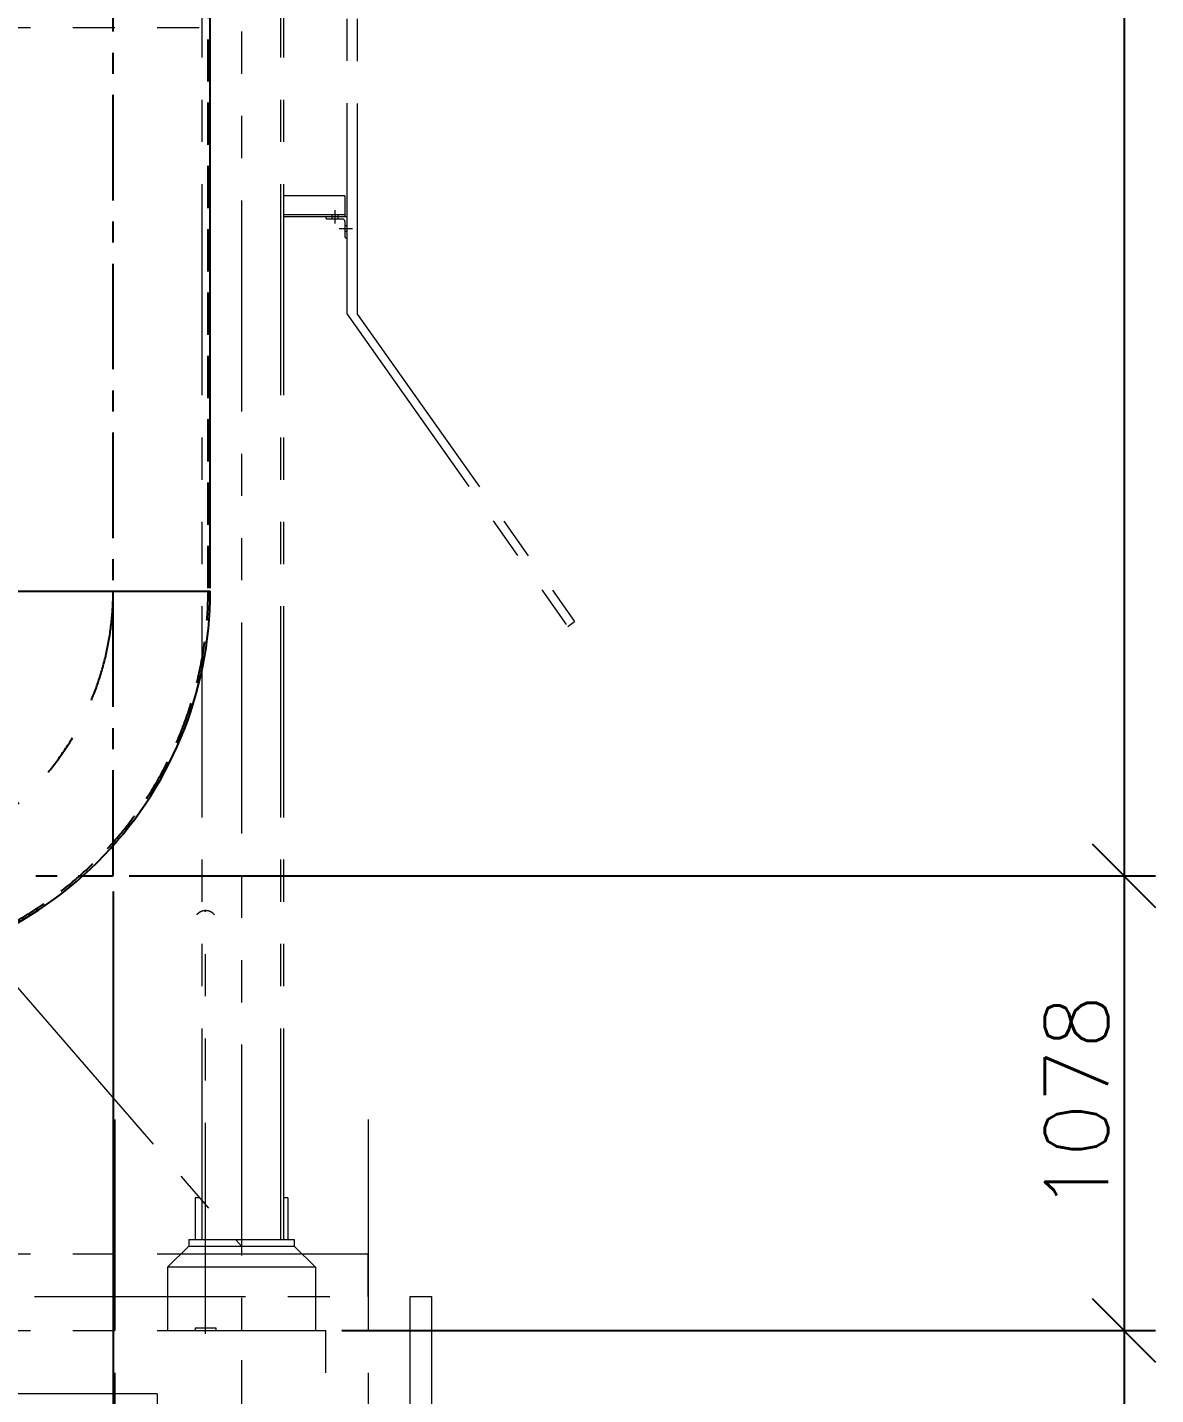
# Model space of a CAD drawing. Header units: inches. Extents: x 0 to 157513, y -28488 to 35640.
# Drawn here: x 35422 to 38095, y 22242 to 25481 of the extents above; entities that cross this region are included whole.
import ezdxf

# ---------------------------------------------------------------- set-up
doc = ezdxf.new("R2010")
doc.units = ezdxf.units.IN
doc.header["$LTSCALE"] = 400
doc.header["$MEASUREMENT"] = 0
for name, pattern in [('CENTER', [2, 1.25, -0.25, 0.25, -0.25]), ('DASHED2', [0.375, 0.25, -0.125]), ('HIDDEN2', [4.7625, 3.175, -1.5875]), ('PHANTOM', [2.5, 1.25, -0.25, 0.25, -0.25, 0.25, -0.25])]:
    doc.linetypes.add(name, pattern=pattern)
doc.layers.add('BF STR', color=8, linetype='PHANTOM', lineweight=5)
doc.layers.add('cen', color=1, linetype='CENTER')
doc.layers.add('hid', color=3, linetype='HIDDEN2')
doc.styles.add('ROMANS', font='romans')
doc.dimstyles.new('SAM2 60 SC', dxfattribs={"dimscale": 60, "dimtxt": 2.5, "dimasz": 2.5, "dimexe": 1.25, "dimexo": 0.625, "dimtad": 1, "dimtoh": 1, "dimdec": 0, "dimdsep": 46, "dimtxsty": 'ROMANS', "dimblk": 'OBLIQUE', "dimcen": 2.5, "dimclrd": 1, "dimclre": 1, "dimclrt": 256, "dimadec": 0, "dimazin": 2, "dimtfac": 1, "dimtdec": 0, "dimtofl": 0, "dimtmove": 0, "dimatfit": 3, "dimfxl": 1, "dimtolj": 1, "dimtzin": 0, "dimarcsym": 1})

# ---------------------------------------------------------------- blocks, each defined once
blk = doc.blocks.new('611bf4 strgaele')
at = {"layer": 'BF STR'}
for p, q in [((-267149.8, 38806.2), (-267149.8, 45093.8, 139.3)), ((-267124.8, 38805.5), (-267124.8, 45093.8, 139.3)), ((-267492.8, 36614.1), (-267492.8, 45065.7, 139.3)), ((-267399.8, 45075.7, 139.3), (-267399.8, 36398.2)), ((-267306.8, 36614.1), (-267306.8, 45065.7, 139.3)), ((-267299.8, 36614.1), (-267299.8, 45065.7, 139.3)), ((-272399.8, 39485.7), (-267399.8, 39485.7)), ((-269899.8, 39485.7), (-267399.8, 36598.1)), ((-267154.8, 39086.7), (-267299.8, 39086.7)), ((-267154.8, 39086.7), (-267299.8, 39086.7)), ((-267154.8, 39086.7), (-267154.8, 39036.7)), ((-267154.8, 39086.7), (-267154.8, 39036.7)), ((-267154.8, 39041.7), (-267299.8, 39041.7)), ((-267154.8, 39041.7), (-267299.8, 39041.7)), ((-267154.8, 39036.7), (-267299.8, 39036.7)), ((-267154.8, 39036.7), (-267299.8, 39036.7)), ((-267149.8, 39036.7), (-267199.8, 39036.7)), ((-267199.8, 39036.7), (-267199.8, 39034.7)), ((-267149.8, 39036.7), (-267199.8, 39036.7)), ((-267199.8, 39036.7), (-267199.8, 39034.7)), ((-267184.8, 39031.7), (-267184.8, 39041.7)), ((-267184.8, 39031.7), (-267184.8, 39041.7)), ((-267177.8, 39020.7), (-267177.8, 39052.6)), ((-267177.8, 39020.7), (-267177.8, 39052.6)), ((-267170.8, 39031.7), (-267170.8, 39041.7)), ((-267170.8, 39031.7), (-267170.8, 39041.7)), ((-267149.8, 38986.7), (-267149.8, 39036.7)), ((-267149.8, 38986.7), (-267149.8, 39036.7)), ((-267196.8, 39031.7), (-267160.8, 39031.7)), ((-267196.8, 39031.7), (-267160.8, 39031.7)), ((-267136.9, 39008.7), (-267168, 39008.7)), ((-267136.9, 39008.7), (-267168, 39008.7)), ((-267154.8, 39025.7), (-267154.8, 38989.7)), ((-267154.8, 39025.7), (-267154.8, 38989.7)), ((-267149.8, 39015.7), (-267154.8, 39015.7)), ((-267149.8, 39015.7), (-267154.8, 39015.7)), ((-267149.8, 39001.7), (-267154.8, 39001.7)), ((-267149.8, 39001.7), (-267154.8, 39001.7)), ((-267151.8, 38986.7), (-267149.8, 38986.7)), ((-267151.8, 38986.7), (-267149.8, 38986.7)), ((-267149.8, 38806.2), (-266626.7, 38066.3)), ((-267124.8, 38805.5), (-266610.4, 38077.8)), ((-266626.7, 38066.3), (-266610.4, 38077.8)), ((-267484.8, 36390.3, 0), (-267484.8, 37393.2, 0)), ((-267699.8, 36898.1, -169.4), (-267699.8, 29112.5, -169.4)), ((-267099.8, 36898.1, -169.4), (-267099.8, 29112.5, -169.4)), ((-267509.8, 36712.9), (-267509.8, 36614.1)), ((-267499.8, 36712.9), (-267509.8, 36712.9)), ((-267289.8, 36712.9), (-267299.8, 36712.9)), ((-267289.8, 36712.9), (-267289.8, 36614.1)), ((-267524.8, 36614.1), (-267274.8, 36614.1)), ((-267524.8, 36614.1), (-267524.8, 36598.1)), ((-267274.8, 36614.1), (-267274.8, 36598.1)), ((-267099.8, 36579.1, 0.1), (-268890.2, 36579.1, 0.1)), ((-267524.8, 36598.1), (-267574.8, 36548.1)), ((-267524.8, 36598.1), (-267274.8, 36598.1)), ((-267274.8, 36598.1), (-267224.8, 36548.1)), ((-267099.8, 36479.2, 0.1), (-267099.8, 36579.1, 0.1)), ((-267224.8, 36548.1), (-267574.8, 36548.1)), ((-267574.8, 36548.1), (-267574.8, 36398.1)), ((-267224.8, 36548.1), (-267224.8, 36398.1)), ((-268890.2, 36479.2, 0.1), (-267099.8, 36479.2, 0.1)), ((-266999.8, 35030.5, -76), (-266999.8, 36479.2, 178.1)), ((-266999.8, 36479.2, 178.1), (-266949.8, 36479.2, 178.1)), ((-266949.8, 36479.2, 178.1), (-266949.8, 35041.6, -76.9)), ((-272599.8, 36398.1), (-267199.8, 36398.1)), ((-267574.8, 36398.1), (-267224.8, 36398.1)), ((-267509.8, 36404.1, 0), (-267509.8, 36398.1, 0)), ((-267459.8, 36404.1, 0), (-267509.8, 36404.1, 0)), ((-267509.8, 36398.1, 0), (-267459.8, 36398.1, 0)), ((-267459.8, 36398.1, 0), (-267459.8, 36404.1, 0)), ((-267199.8, 35698.1), (-267199.8, 36398.1)), ((-267399.8, 36328.1), (-267399.8, 29112.5)), ((-267599.8, 36248.1, -1749.7), (-272199.8, 36248.1, -1749.7)), ((-267599.8, 36248.1), (-267599.8, 35698.1))]:
    blk.add_line(p, q, dxfattribs=at)
for centre, radius, start, end in [((-267196.8, 39034.7), 3, 180, 270), ((-267196.8, 39034.7), 3, 180, 270), ((-267160.8, 39025.7), 6, 0, 90), ((-267160.8, 39025.7), 6, 0, 90), ((-267151.8, 38989.7), 3, 180, 270), ((-267151.8, 38989.7), 3, 180, 270), ((-267484.8, 37366.2, 0), 27, 38.9888, 141.0076), ((-267484.8, 37366.1, 0), 27, 38.9888, 141.0076)]:
    blk.add_arc(centre, radius, start, end, dxfattribs=at)
blk = doc.blocks.new('_OBLIQUE')
at = {"color": 0, "linetype": 'ByBlock'}
blk.add_line((-0.5, -0.5), (0.5, 0.5), dxfattribs=at)
blk = doc.blocks.new('*D331')
at = {"color": 1, "lineweight": -2}
for p, q in [((35662.4, 28080), (38094.9, 28080)), ((38019.9, 28080), (38019.9, 23471.4)), ((35662.4, 23471.4), (38094.9, 23471.4))]:
    blk.add_line(p, q, dxfattribs=at)
at = {"layer": 'Defpoints', "color": 0}
for p in [(35624.9, 28080, 392.1), (35624.9, 23471.4, 385.1), (38019.9, 23471.4)]:
    blk.add_point(p, dxfattribs=at)
at = {"color": 1, "lineweight": -2, "xscale": 150, "yscale": 150, "zscale": 150}
for p, rotation in [((38019.9, 28080), 90), ((38019.9, 23471.4), 270)]:
    blk.add_blockref('_OBLIQUE', p, dxfattribs=dict(at, rotation=rotation))
at = {"insert": (37907.4, 25775.7), "char_height": 150, "attachment_point": 5, "rotation": 90, "style": 'ROMANS'}
blk.add_mtext('\\A1;4609', dxfattribs=at)
blk = doc.blocks.new('*D332')
at = {"color": 1, "lineweight": -2}
for p, q in [((35662.4, 23471.4), (38094.9, 23471.4)), ((38019.9, 23471.4), (38019.9, 22393.9)), ((36166.4, 22393.9), (38094.9, 22393.9))]:
    blk.add_line(p, q, dxfattribs=at)
at = {"layer": 'Defpoints', "color": 0}
for p in [(35624.9, 23471.4, 385.1), (36128.9, 22393.9, 169.4), (38019.9, 22393.9)]:
    blk.add_point(p, dxfattribs=at)
at = {"color": 1, "lineweight": -2, "xscale": 150, "yscale": 150, "zscale": 150}
for p, rotation in [((38019.9, 23471.4), 90), ((38019.9, 22393.9), 270)]:
    blk.add_blockref('_OBLIQUE', p, dxfattribs=dict(at, rotation=rotation))
at = {"insert": (37907.4, 22932.6), "char_height": 150, "attachment_point": 5, "rotation": 90, "style": 'ROMANS'}
blk.add_mtext('\\A1;1078', dxfattribs=at)
blk = doc.blocks.new('*D333')
at = {"color": 1, "lineweight": -2}
for p, q in [((35624.9, 23433.9), (35624.9, 21162.9)), ((34317.2, 23166.9), (34317.2, 21162.9)), ((34317.2, 21237.9), (35624.9, 21237.9))]:
    blk.add_line(p, q, dxfattribs=at)
at = {"layer": 'Defpoints', "color": 0}
for p in [(35624.9, 23471.4, 385.1), (34317.2, 23204.4, 385.1), (35624.9, 21237.9)]:
    blk.add_point(p, dxfattribs=at)
at = {"color": 1, "lineweight": -2, "xscale": 150, "yscale": 150, "zscale": 150, "rotation": 180}
blk.add_blockref('_OBLIQUE', (34317.2, 21237.9), dxfattribs=at)
at = {"color": 1, "lineweight": -2, "xscale": 150, "yscale": 150, "zscale": 150}
blk.add_blockref('_OBLIQUE', (35624.9, 21237.9), dxfattribs=at)
at = {"insert": (34971, 21350.4), "char_height": 150, "attachment_point": 5, "style": 'ROMANS'}
blk.add_mtext('\\A1;1308', dxfattribs=at)
blk = doc.blocks.new('*D336')
at = {"color": 1, "lineweight": -2}
for p, q in [((36166.4, 22393.9), (38094.9, 22393.9)), ((38019.9, 22393.9), (38019.9, 17807.8)), ((33466.4, 17807.8), (38094.9, 17807.8))]:
    blk.add_line(p, q, dxfattribs=at)
at = {"layer": 'Defpoints', "color": 0}
for p in [(36128.9, 22393.9, 169.4), (33428.9, 17807.8, 23.4), (38019.9, 17807.8)]:
    blk.add_point(p, dxfattribs=at)
at = {"color": 1, "lineweight": -2, "xscale": 150, "yscale": 150, "zscale": 150}
for p, rotation in [((38019.9, 22393.9), 90), ((38019.9, 17807.8), 270)]:
    blk.add_blockref('_OBLIQUE', p, dxfattribs=dict(at, rotation=rotation))
at = {"insert": (37907.4, 20100.8), "char_height": 150, "attachment_point": 5, "rotation": 90, "style": 'ROMANS'}
blk.add_mtext('\\A1;4586', dxfattribs=at)

msp = doc.modelspace()

# ---------------------------------------------------------------- linework, layer by layer
at = {"ltscale": 10}
for p, q in [((35854.9, 24153, 405.6), (35854.9, 27630, 405.6)), ((35394.9, 24146, 385.1), (35854.9, 24146, 385.1))]:
    msp.add_line(p, q, dxfattribs=at)
msp.add_arc((34949.9, 24146, 388.4), 905, 269.6, 0.001, dxfattribs=at)
at = {"layer": 'cen', "ltscale": 0.5}
for p, q in [((35624.9, 23471.4, 385.1), (35624.9, 28080, 392.1)), ((34342, 23471.4, 385.1), (35624.9, 23471.4, 385.1))]:
    msp.add_line(p, q, dxfattribs=at)
at = {"layer": 'cen'}
msp.add_arc((34949.9, 24146, 388.4), 675, 269.6, 0, dxfattribs=at)
at = {"layer": 'hid', "linetype": 'DASHED2'}
msp.add_line((35849.9, 24153, 405.6), (35849.9, 27630, 405.6), dxfattribs=at)
msp.add_arc((34949.9, 24146, 388.4), 900, 269.6, 0.001, dxfattribs=at)

# ---------------------------------------------------------------- block references
at = {"layer": 'cen', "ltscale": 0.5}
msp.add_blockref('611bf4 strgaele', (303328.7, -14004.3, 169.4), dxfattribs=at)

# ---------------------------------------------------------------- dimensions: what is measured, and where the dimension line sits
for base, p1, p2, picture, middle in [((38019.9, 23471.4), (35624.9, 28080, 392.1), (35624.9, 23471.4, 385.1), '*D331', (37907.4, 25775.7)), ((38019.9058238, 22393.877906), (35624.9185457, 23471.377906, 385.1116878), (36128.8519269, 22393.877906, 169.3789604), '*D332', (37907.4058238, 22932.627906)), ((38019.9, 17807.8), (36128.9, 22393.9, 169.4), (33428.9, 17807.8, 23.4), '*D336', (37907.4, 20100.8))]:
    dim = msp.add_linear_dim(base=base, p1=p1, p2=p2, angle=90, dimstyle='SAM2 60 SC', override={"dimtoh": 0})
    dim.commit()
    dim.dimension.update_dxf_attribs({"geometry": picture, "text_midpoint": middle})
dim = msp.add_linear_dim(base=(35624.9, 21237.9), p1=(34317.2, 23204.4, 385.1), p2=(35624.9, 23471.4, 385.1), dimstyle='SAM2 60 SC', override={"dimtoh": 0})
dim.commit()
dim.dimension.update_dxf_attribs({"geometry": '*D333', "text_midpoint": (34971, 21350.4)})

doc.saveas('drawing.dxf')
